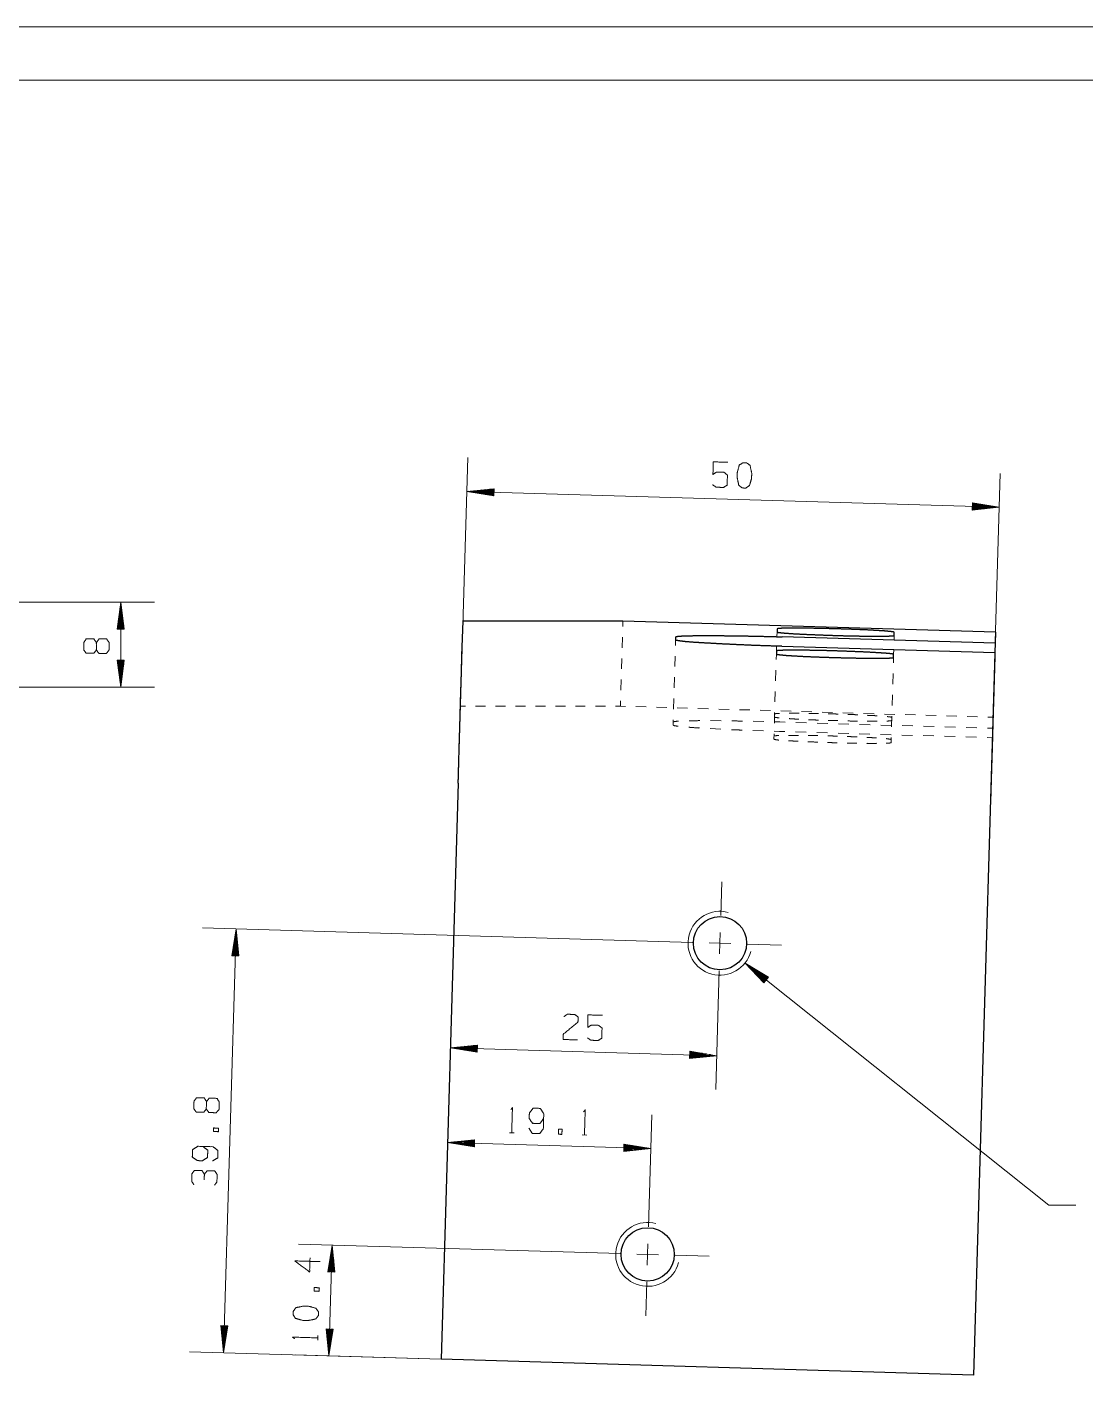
# Model space of a CAD drawing. Header units: millimetres. Extents: x 0 to 420, y 0 to 297.
# Drawn here: x 226.8 to 326.1, y 170.4 to 297 of the extents above; entities that cross this region are included whole.
import ezdxf

# ---------------------------------------------------------------- set-up
doc = ezdxf.new("R2010")
doc.units = ezdxf.units.MM
doc.layers.add('1', color=7, linetype='Continuous', true_color=0xffffff)

msp = doc.modelspace()

# ---------------------------------------------------------------- linework, layer by layer
at = {"layer": '1', "color": 132, "linetype": 'Continuous', "lineweight": 18}
for p, q in [((420, 297), (0, 297)), ((415, 292), (25, 292))]:
    msp.add_line(p, q, dxfattribs=at)
at = {"layer": '1', "color": 13, "linetype": 'Continuous', "lineweight": 18}
for p, q in [((267.29, 225.99), (268.19, 256.56)), ((317.26, 224.5), (318.17, 255.07)), ((270.65, 253.64), (268.1, 253.38)), ((268.1, 253.38), (270.63, 252.97)), ((268.1, 253.38), (318.08, 251.9)), ((270.64, 253.33), (268.29, 253.4)), ((270.64, 253.28), (268.29, 253.35)), ((270.63, 253.23), (268.67, 253.29)), ((270.64, 253.38), (268.68, 253.44)), ((270.63, 253.18), (269.06, 253.23)), ((270.64, 253.43), (269.07, 253.48)), ((270.64, 253.48), (269.45, 253.52)), ((270.64, 253.53), (269.84, 253.56)), ((270.65, 253.59), (270.23, 253.6)), ((270.65, 253.64), (270.62, 253.64)), ((270.65, 253.64), (270.62, 253.64)), ((270.63, 252.97), (270.65, 253.64)), ((270.63, 253.13), (269.44, 253.16)), ((270.63, 253.08), (269.83, 253.1)), ((270.63, 253.03), (270.21, 253.04)), ((270.63, 252.98), (270.6, 252.98)), ((270.63, 252.98), (270.6, 252.98)), ((315.55, 252.31), (315.53, 251.64)), ((315.54, 252.2), (316.35, 252.18)), ((315.54, 252.15), (316.73, 252.12)), ((315.54, 252.1), (317.12, 252.05)), ((315.54, 252.05), (317.5, 251.99)), ((315.54, 252), (317.88, 251.93)), ((315.54, 251.95), (317.88, 251.88)), ((318.08, 251.9), (315.55, 252.31)), ((315.55, 252.3), (315.58, 252.3)), ((315.55, 252.3), (315.58, 252.3)), ((315.55, 252.25), (315.96, 252.24)), ((315.53, 251.64), (318.08, 251.9)), ((315.53, 251.85), (317.11, 251.8)), ((315.53, 251.8), (316.72, 251.76)), ((315.53, 251.75), (316.33, 251.72)), ((315.53, 251.69), (315.95, 251.68)), ((315.53, 251.64), (315.56, 251.64)), ((315.53, 251.64), (315.56, 251.64)), ((315.54, 251.9), (317.5, 251.84)), ((222.89, 242.99), (238.78, 242.99)), ((235.61, 242.99), (235.27, 240.45)), ((235.48, 240.45), (235.48, 242.02)), ((235.53, 240.45), (235.53, 242.41)), ((235.58, 240.45), (235.58, 242.79)), ((235.94, 240.45), (235.61, 242.99)), ((235.61, 242.99), (235.61, 234.99)), ((235.63, 240.45), (235.63, 242.79)), ((235.68, 240.45), (235.68, 242.41)), ((235.74, 240.45), (235.74, 242.02)), ((235.33, 240.45), (235.33, 240.87)), ((235.38, 240.45), (235.38, 241.25)), ((235.43, 240.45), (235.43, 241.64)), ((235.79, 240.45), (235.79, 241.64)), ((235.84, 240.45), (235.84, 241.25)), ((235.89, 240.45), (235.89, 240.87)), ((235.27, 240.45), (235.94, 240.45)), ((235.28, 240.45), (235.28, 240.48)), ((235.28, 240.45), (235.28, 240.48)), ((235.94, 240.45), (235.94, 240.48)), ((235.94, 240.45), (235.94, 240.48)), ((235.27, 237.53), (235.61, 234.99)), ((235.94, 237.53), (235.27, 237.53)), ((235.28, 237.53), (235.28, 237.5)), ((235.28, 237.53), (235.28, 237.5)), ((235.33, 237.53), (235.33, 237.11)), ((235.38, 237.53), (235.38, 236.72)), ((235.43, 237.53), (235.43, 236.34)), ((235.48, 237.53), (235.48, 235.95)), ((235.53, 237.53), (235.53, 235.57)), ((235.58, 237.53), (235.58, 235.18)), ((235.61, 234.99), (235.94, 237.53)), ((235.63, 237.53), (235.63, 235.18)), ((235.68, 237.53), (235.68, 235.57)), ((235.74, 237.53), (235.74, 235.95)), ((235.79, 237.53), (235.79, 236.34)), ((235.84, 237.53), (235.84, 236.72)), ((235.89, 237.53), (235.89, 237.11)), ((235.94, 237.53), (235.94, 237.5)), ((235.94, 237.53), (235.94, 237.5)), ((222.89, 234.99), (238.78, 234.99)), ((286.1, 211.13), (243.27, 212.4)), ((246.44, 212.3), (245.26, 172.5)), ((246.44, 212.3), (246.03, 209.78)), ((246.29, 209.77), (246.35, 211.73)), ((246.34, 209.77), (246.41, 212.11)), ((246.39, 209.77), (246.46, 212.11)), ((246.7, 209.76), (246.44, 212.3)), ((246.44, 209.76), (246.5, 211.72)), ((246.08, 209.77), (246.1, 210.19)), ((246.13, 209.77), (246.16, 210.58)), ((246.19, 209.77), (246.22, 210.96)), ((246.24, 209.77), (246.28, 211.34)), ((246.49, 209.76), (246.54, 211.34)), ((246.54, 209.76), (246.58, 210.95)), ((246.59, 209.76), (246.62, 210.56)), ((246.64, 209.76), (246.66, 210.18)), ((246.03, 209.78), (246.03, 209.81)), ((246.03, 209.78), (246.03, 209.81)), ((246.03, 209.78), (246.7, 209.76)), ((246.69, 209.76), (246.69, 209.79)), ((246.69, 209.76), (246.69, 209.79)), ((296.4, 207.76), (294.21, 209.09)), ((294.21, 209.09), (295.99, 207.24)), ((294.21, 209.09), (322.73, 186.35)), ((296.18, 207.48), (294.34, 208.95)), ((296.21, 207.52), (294.38, 208.99)), ((296.15, 207.44), (294.61, 208.67)), ((296.24, 207.56), (294.71, 208.79)), ((296.12, 207.4), (294.88, 208.39)), ((296.27, 207.6), (295.04, 208.58)), ((296.08, 207.36), (295.15, 208.11)), ((296.31, 207.64), (295.38, 208.38)), ((296.05, 207.32), (295.42, 207.83)), ((296.34, 207.68), (295.71, 208.18)), ((295.99, 207.24), (296.4, 207.76)), ((296.37, 207.72), (296.04, 207.98)), ((296.4, 207.76), (296.38, 207.78)), ((296.4, 207.76), (296.38, 207.78)), ((296.02, 207.28), (295.69, 207.54)), ((295.99, 207.24), (295.96, 207.26)), ((295.99, 207.24), (295.96, 207.26)), ((291.69, 205.19), (291.46, 197.23)), ((269.1, 201.4), (266.55, 201.14)), ((269.09, 201.25), (267.9, 201.28)), ((269.09, 201.3), (268.29, 201.32)), ((269.1, 201.35), (268.68, 201.36)), ((269.1, 201.4), (269.06, 201.4)), ((269.1, 201.4), (269.06, 201.4)), ((269.08, 200.73), (269.1, 201.4)), ((266.55, 201.14), (269.08, 200.73)), ((291.55, 200.4), (266.55, 201.14)), ((269.09, 201.09), (266.74, 201.16)), ((269.09, 201.04), (266.74, 201.11)), ((269.08, 200.99), (267.12, 201.05)), ((269.09, 201.14), (267.13, 201.2)), ((269.08, 200.94), (267.51, 200.99)), ((269.09, 201.2), (267.52, 201.24)), ((269.08, 200.89), (267.89, 200.93)), ((269.08, 200.84), (268.28, 200.86)), ((269.08, 200.79), (268.66, 200.8)), ((269.08, 200.74), (269.05, 200.74)), ((269.08, 200.74), (269.05, 200.74)), ((289.02, 200.81), (289, 200.14)), ((289, 200.14), (291.55, 200.4)), ((289, 200.2), (289.42, 200.19)), ((289, 200.15), (289.03, 200.15)), ((289, 200.15), (289.03, 200.15)), ((289.01, 200.55), (290.97, 200.5)), ((289.01, 200.5), (291.36, 200.43)), ((289.01, 200.45), (291.36, 200.38)), ((289.01, 200.4), (290.97, 200.34)), ((289.01, 200.35), (290.58, 200.3)), ((289.01, 200.3), (290.2, 200.26)), ((289.01, 200.25), (289.81, 200.22)), ((289.02, 200.81), (289.05, 200.81)), ((289.02, 200.81), (289.05, 200.81)), ((291.55, 200.4), (289.02, 200.81)), ((289.02, 200.76), (289.44, 200.74)), ((289.02, 200.71), (289.82, 200.68)), ((289.02, 200.65), (290.21, 200.62)), ((289.02, 200.6), (290.59, 200.56)), ((285.24, 187.5), (285.46, 194.85)), ((268.83, 192.5), (266.28, 192.24)), ((268.83, 192.44), (268.41, 192.46)), ((268.83, 192.49), (268.8, 192.49)), ((268.83, 192.49), (268.8, 192.49)), ((268.81, 191.83), (268.83, 192.5)), ((266.28, 192.24), (268.81, 191.83)), ((285.37, 191.67), (266.28, 192.24)), ((268.82, 192.19), (266.48, 192.26)), ((268.82, 192.14), (266.48, 192.21)), ((268.82, 192.24), (266.86, 192.3)), ((268.82, 192.09), (266.86, 192.15)), ((268.82, 192.04), (267.24, 192.08)), ((268.83, 192.29), (267.25, 192.34)), ((268.82, 191.99), (267.63, 192.02)), ((268.83, 192.34), (267.64, 192.38)), ((268.82, 191.93), (268.01, 191.96)), ((268.83, 192.39), (268.03, 192.42)), ((268.81, 191.88), (268.4, 191.9)), ((268.81, 191.83), (268.78, 191.83)), ((268.81, 191.83), (268.78, 191.83)), ((282.84, 192.08), (282.82, 191.41)), ((282.82, 191.41), (285.37, 191.67)), ((282.82, 191.57), (284.01, 191.53)), ((282.82, 191.52), (283.63, 191.5)), ((282.82, 191.47), (283.24, 191.46)), ((282.82, 191.42), (282.85, 191.42)), ((282.82, 191.42), (282.85, 191.42)), ((282.83, 191.87), (284.41, 191.83)), ((282.83, 191.82), (284.79, 191.77)), ((282.83, 191.77), (285.18, 191.7)), ((282.83, 191.72), (285.18, 191.65)), ((282.83, 191.67), (284.79, 191.61)), ((282.83, 191.62), (284.4, 191.57)), ((282.84, 192.08), (282.87, 192.08)), ((282.84, 192.08), (282.87, 192.08)), ((285.37, 191.67), (282.84, 192.08)), ((282.84, 192.03), (283.26, 192.01)), ((282.84, 191.98), (283.64, 191.95)), ((282.84, 191.93), (284.02, 191.89)), ((322.73, 186.35), (325.27, 186.35)), ((279.31, 181.91), (252.29, 182.71)), ((255.46, 182.61), (255.05, 180.09)), ((255.46, 182.61), (255.15, 172.21)), ((255.36, 180.08), (255.43, 182.42)), ((255.41, 180.07), (255.48, 182.42)), ((255.72, 180.07), (255.46, 182.61)), ((255.21, 180.08), (255.24, 181.27)), ((255.26, 180.08), (255.31, 181.65)), ((255.31, 180.08), (255.37, 182.04)), ((255.46, 180.07), (255.52, 182.03)), ((255.51, 180.07), (255.56, 181.65)), ((255.56, 180.07), (255.6, 181.26)), ((255.05, 180.09), (255.72, 180.07)), ((255.06, 180.08), (255.06, 180.12)), ((255.06, 180.08), (255.06, 180.12)), ((255.11, 180.08), (255.12, 180.5)), ((255.16, 180.08), (255.18, 180.89)), ((255.61, 180.07), (255.64, 180.87)), ((255.66, 180.07), (255.68, 180.48)), ((255.72, 180.07), (255.72, 180.1)), ((255.72, 180.07), (255.72, 180.1)), ((245, 175.05), (245, 175.02)), ((245, 175.05), (245, 175.02)), ((245, 175.05), (245.26, 172.5)), ((245.67, 175.03), (245, 175.05)), ((245.05, 175.05), (245.04, 174.63)), ((245.1, 175.05), (245.08, 174.24)), ((245.16, 175.04), (245.12, 173.85)), ((245.21, 175.04), (245.16, 173.47)), ((245.26, 175.04), (245.2, 173.08)), ((245.31, 175.04), (245.24, 172.69)), ((245.26, 172.5), (245.67, 175.03)), ((245.36, 175.04), (245.29, 172.69)), ((245.41, 175.04), (245.35, 173.08)), ((245.46, 175.03), (245.41, 173.46)), ((245.51, 175.03), (245.48, 173.84)), ((245.56, 175.03), (245.54, 174.23)), ((245.61, 175.03), (245.6, 174.61)), ((245.66, 175.03), (245.66, 175)), ((245.66, 175.03), (245.66, 175)), ((254.89, 174.75), (255.15, 172.21)), ((255.56, 174.73), (254.89, 174.75)), ((254.9, 174.75), (254.9, 174.72)), ((254.9, 174.75), (254.9, 174.72)), ((254.95, 174.75), (254.94, 174.34)), ((255, 174.75), (254.97, 173.95)), ((255.05, 174.75), (255.01, 173.56)), ((255.1, 174.75), (255.05, 173.17)), ((255.15, 174.75), (255.09, 172.79)), ((255.2, 174.75), (255.13, 172.4)), ((255.15, 172.21), (255.56, 174.73)), ((255.25, 174.74), (255.18, 172.4)), ((255.3, 174.74), (255.25, 172.78)), ((255.35, 174.74), (255.31, 173.17)), ((255.41, 174.74), (255.37, 173.55)), ((255.46, 174.74), (255.43, 173.93)), ((255.51, 174.74), (255.49, 174.32)), ((255.56, 174.73), (255.56, 174.7)), ((255.56, 174.73), (255.56, 174.7)), ((265.68, 171.89), (242.08, 172.59)), ((265.68, 171.89), (251.98, 172.3))]:
    msp.add_line(p, q, dxfattribs=at)
at = {"layer": '1', "color": 30, "linetype": 'Continuous', "lineweight": 25}
for p, q in [((267.64, 237.98), (267.74, 241.21)), ((282.74, 241.21), (267.74, 241.21)), ((317.73, 240.17), (282.74, 241.21)), ((287.7, 239.73), (287.69, 239.43)), ((297.23, 240.48), (297.22, 240.19)), ((317.7, 239.14), (297.71, 239.73)), ((308.21, 239.86), (308.22, 240.16)), ((317.73, 240.17), (317.7, 239.14)), ((297.17, 238.41), (297.16, 238.11)), ((297.68, 238.84), (317.67, 238.25)), ((308.15, 237.79), (308.16, 238.08)), ((317.67, 238.25), (317.62, 236.49)), ((317.7, 239.14), (317.67, 238.25)), ((267.29, 225.99), (265.68, 171.89)), ((317.26, 224.5), (315.66, 170.41)), ((315.66, 170.41), (265.68, 171.89))]:
    msp.add_line(p, q, dxfattribs=at)
at = {"layer": '1', "color": 43, "linetype": 'Continuous', "lineweight": 18}
for p, q in [((282.73, 240.71), (282.74, 241.21)), ((282.67, 238.71), (282.7, 239.71)), ((287.69, 239.43), (287.68, 238.93)), ((297.22, 240.19), (297.21, 239.74)), ((308.21, 239.86), (308.2, 239.42)), ((297.16, 238.11), (297.14, 237.61)), ((297.18, 238.85), (297.17, 238.41)), ((308.18, 238.53), (308.16, 238.08)), ((317.67, 238.25), (317.66, 237.81)), ((282.61, 236.72), (282.64, 237.71)), ((287.65, 237.93), (287.62, 236.93)), ((308.15, 237.79), (308.14, 237.29)), ((317.63, 236.93), (317.62, 236.49)), ((282.55, 234.72), (282.58, 235.72)), ((287.59, 235.94), (287.56, 234.94)), ((297.11, 236.61), (297.08, 235.61)), ((308.11, 236.29), (308.08, 235.29)), ((297.05, 234.61), (297.02, 233.62)), ((308.05, 234.29), (308.02, 233.29)), ((267.5, 233.22), (267.97, 233.22)), ((268.91, 233.22), (269.84, 233.22)), ((270.78, 233.22), (271.72, 233.22)), ((272.66, 233.22), (273.6, 233.22)), ((274.53, 233.22), (275.47, 233.22)), ((276.41, 233.22), (277.35, 233.22)), ((278.29, 233.22), (279.22, 233.22)), ((280.16, 233.22), (281.1, 233.22)), ((282.04, 233.22), (282.51, 233.22)), ((282.51, 233.22), (282.52, 233.72)), ((282.99, 233.2), (282.51, 233.22)), ((284.94, 233.15), (283.96, 233.18)), ((286.88, 233.09), (285.91, 233.12)), ((287.53, 233.94), (287.5, 232.94)), ((288.82, 233.03), (287.85, 233.06)), ((290.77, 232.97), (289.79, 233)), ((292.71, 232.92), (291.74, 232.94)), ((287.47, 231.94), (287.46, 231.44)), ((291.96, 231.85), (290.96, 231.86)), ((294.65, 232.86), (293.68, 232.89)), ((295.97, 231.78), (294.97, 231.8)), ((296.6, 232.8), (295.63, 232.83)), ((296.99, 232.62), (296.97, 231.62)), ((297.47, 231.74), (296.97, 231.75)), ((297.47, 231.74), (297.97, 231.72)), ((298.54, 232.74), (297.57, 232.77)), ((298.97, 231.69), (299.97, 231.66)), ((300.48, 232.68), (299.51, 232.71)), ((302.43, 232.63), (301.46, 232.66)), ((304.37, 232.57), (303.4, 232.6)), ((306.32, 232.51), (305.34, 232.54)), ((308.26, 232.45), (307.29, 232.48)), ((307.99, 232.29), (307.96, 231.29)), ((310.2, 232.4), (309.23, 232.43)), ((312.15, 232.34), (311.17, 232.37)), ((314.09, 232.28), (313.12, 232.31)), ((316.03, 232.22), (315.06, 232.25)), ((317.49, 232.18), (317.01, 232.19)), ((290.94, 231.11), (291.94, 231.06)), ((294.94, 230.93), (295.94, 230.89)), ((296.94, 230.62), (296.92, 230.12)), ((296.94, 230.86), (297.44, 230.85)), ((297.94, 230.83), (297.44, 230.85)), ((299.94, 230.77), (298.94, 230.8)), ((301.94, 230.71), (300.94, 230.74)), ((300.97, 231.63), (301.97, 231.6)), ((303.94, 230.65), (302.94, 230.68)), ((302.97, 231.57), (303.97, 231.54)), ((305.94, 230.59), (304.94, 230.62)), ((304.97, 231.51), (305.97, 231.48)), ((307.94, 230.53), (306.94, 230.56)), ((306.96, 231.45), (307.96, 231.42)), ((309.94, 230.48), (308.94, 230.5)), ((308.96, 231.39), (309.96, 231.36)), ((311.94, 230.42), (310.94, 230.45)), ((310.96, 231.34), (311.96, 231.31)), ((312.96, 231.28), (313.96, 231.25)), ((314.96, 231.22), (315.96, 231.19)), ((316.96, 231.16), (317.46, 231.14)), ((307.93, 230.29), (307.92, 229.79)), ((313.94, 230.36), (312.94, 230.39)), ((315.93, 230.3), (314.93, 230.33)), ((317.43, 230.25), (316.93, 230.27))]:
    msp.add_line(p, q, dxfattribs=at)
at = {"layer": '1', "color": 252, "linetype": 'Continuous', "lineweight": 18}
for p, q in [((291.94, 213.55), (292.04, 216.72)), ((291.89, 211.96), (291.83, 209.95)), ((289.27, 211.03), (286.1, 211.13)), ((292.87, 210.93), (290.86, 210.99)), ((294.45, 210.88), (297.63, 210.79)), ((291.79, 208.37), (291.69, 205.19)), ((285.15, 184.32), (285.24, 187.5)), ((285.1, 182.74), (285.04, 180.73)), ((282.48, 181.81), (279.31, 181.91)), ((286.08, 181.71), (284.07, 181.76)), ((287.66, 181.66), (290.84, 181.56)), ((285, 179.15), (284.9, 175.97))]:
    msp.add_line(p, q, dxfattribs=at)
at = {"layer": '1', "color": 95, "linetype": 'Continuous', "lineweight": 18}
for p, q in [((272.1, 193.16), (272.53, 193.15)), ((278.93, 192.96), (279.35, 192.94)), ((254.1, 173.69), (254.12, 174.11))]:
    msp.add_line(p, q, dxfattribs=at)
at = {"layer": '1', "color": 30, "linetype": 'Continuous', "lineweight": 25}
for centre in [(291.86, 210.96), (285.07, 181.74)]:
    msp.add_circle(centre, 2.5, dxfattribs=at)
at = {"layer": '1', "color": 30, "linetype": 'Continuous', "lineweight": 13}
for centre in [(291.86, 210.96), (285.07, 181.74)]:
    msp.add_arc(centre, 3, 75, 345, dxfattribs=at)
at = {"layer": '1', "color": 95, "linetype": 'Continuous', "lineweight": 18}
for points, knots in [([(291.17, 254.01), (291.5, 253.78), (292.19, 253.76), (292.53, 253.97), (292.56, 254.92), (292.23, 255.18), (291.54, 255.2), (291.2, 254.99), (291.23, 256.16), (292.59, 256.12)], [0, 0, 0.062226, 0.168344, 0.23057, 0.376815, 0.441263, 0.54738, 0.609607, 0.790487, 1, 1]), ([(294.29, 253.7), (294.63, 253.94), (294.83, 254.63), (294.84, 255.11), (294.68, 255.84), (294.36, 256.07), (294.02, 256.08), (293.68, 255.87), (293.48, 255.15), (293.48, 254.67), (293.62, 253.97), (293.95, 253.71), (294.29, 253.7)], [0, 0, 0.067529, 0.183975, 0.260586, 0.380944, 0.446141, 0.500305, 0.565504, 0.685863, 0.762529, 0.87831, 0.945836, 1, 1]), ([(233.32, 238.5), (233.09, 238.19), (232.37, 238.19), (232.14, 238.5), (232.14, 239.19), (232.37, 239.53), (233.09, 239.53), (233.32, 239.19), (233.32, 238.5), (233.57, 238.17), (234.27, 238.17), (234.52, 238.5), (234.52, 239.19), (234.29, 239.53), (233.57, 239.53), (233.32, 239.19)], [0, 0, 0.047574, 0.136085, 0.183659, 0.267814, 0.317166, 0.405677, 0.455028, 0.539183, 0.590297, 0.675755, 0.726868, 0.811024, 0.860375, 0.948886, 1, 1]), ([(277.21, 204.07), (277.53, 204.29), (278.22, 204.27), (278.55, 204.03), (278.53, 203.56), (277.14, 202.4), (277.14, 201.92), (278.48, 201.88)], [0, 0, 0.069694, 0.192978, 0.265277, 0.350229, 0.674742, 0.759754, 1, 1]), ([(279.41, 202.08), (279.74, 201.85), (280.42, 201.82), (280.77, 202.04), (280.79, 202.99), (280.47, 203.25), (279.78, 203.27), (279.44, 203.05), (279.47, 204.23), (280.83, 204.19)], [0, 0, 0.062227, 0.168341, 0.230572, 0.376814, 0.441264, 0.547382, 0.609609, 0.79049, 1, 1]), ([(243.64, 195.4), (243.41, 195.09), (242.68, 195.11), (242.47, 195.43), (242.49, 196.12), (242.72, 196.45), (243.45, 196.43), (243.66, 196.09), (243.64, 195.4), (243.88, 195.06), (244.58, 195.04), (244.84, 195.36), (244.86, 196.05), (244.65, 196.39), (243.92, 196.42), (243.66, 196.09)], [0, 0, 0.047572, 0.136084, 0.183658, 0.267813, 0.317164, 0.405677, 0.455026, 0.539184, 0.590296, 0.675756, 0.726867, 0.811025, 0.860374, 0.948887, 1, 1]), ([(272.24, 195.33), (272.38, 195.53), (272.31, 193.15)], [0, 0, 0.093489, 1, 1]), ([(273.93, 193.58), (274.24, 193.1), (274.93, 193.08), (275.28, 193.54), (275.32, 194.96), (275, 195.45), (274.31, 195.47), (273.97, 195), (273.94, 194.53), (274.26, 194.05), (274.95, 194.02), (275.3, 194.49)], [0, 0, 0.076856, 0.169526, 0.247729, 0.439296, 0.517502, 0.610169, 0.687027, 0.750927, 0.82913, 0.921798, 1, 1]), ([(279.06, 195.13), (279.21, 195.32), (279.14, 192.95)], [0, 0, 0.093484, 1, 1]), ([(244.78, 193.26), (244.79, 193.6), (244.32, 193.61), (244.31, 193.28), (244.78, 193.26)], [0, 0, 0.207085, 0.499994, 0.707092, 1, 1]), ([(276.69, 193.02), (277.02, 193.01), (277.04, 193.49), (276.7, 193.5), (276.69, 193.02)], [0, 0, 0.207083, 0.5, 0.707083, 1, 1]), ([(244.22, 190.51), (244.71, 190.81), (244.73, 191.5), (244.26, 191.85), (242.84, 191.89), (242.35, 191.57), (242.33, 190.88), (242.8, 190.55), (243.27, 190.52), (243.76, 190.84), (243.78, 191.53), (243.31, 191.88)], [0, 0, 0.076856, 0.169523, 0.247727, 0.439294, 0.517497, 0.610167, 0.687023, 0.750922, 0.829126, 0.921796, 1, 1]), ([(243.46, 189.26), (243.25, 189.6), (242.52, 189.63), (242.29, 189.3), (242.27, 188.61), (242.48, 188.27)], [0, 0, 0.153875, 0.429848, 0.583729, 0.846122, 1, 1]), ([(244.41, 188.23), (244.64, 188.54), (244.66, 189.23), (244.45, 189.57), (243.72, 189.59), (243.46, 189.26), (243.45, 188.75)], [0, 0, 0.124122, 0.343693, 0.472451, 0.703378, 0.836728, 1, 1]), ([(253.38, 181.42), (253.34, 180.08), (251.95, 181.13), (254.32, 181.06)], [0, 0, 0.245871, 0.565296, 1, 1]), ([(254.24, 178.27), (254.25, 178.61), (253.77, 178.62), (253.76, 178.29), (254.24, 178.27)], [0, 0, 0.207088, 0.5, 0.707088, 1, 1]), ([(254.18, 176.33), (253.94, 176.68), (253.25, 176.87), (252.77, 176.89), (252.04, 176.73), (251.81, 176.4), (251.8, 176.07), (252.01, 175.73), (252.73, 175.53), (253.21, 175.53), (253.91, 175.67), (254.17, 176), (254.18, 176.33)], [0, 0, 0.067525, 0.18397, 0.260584, 0.380942, 0.446141, 0.500304, 0.565504, 0.685863, 0.762528, 0.878309, 0.945833, 1, 1]), ([(251.93, 173.82), (251.74, 173.97), (254.11, 173.9)], [0, 0, 0.093494, 1, 1])]:
    msp.add_open_spline(points, degree=1, knots=knots, dxfattribs=at)
at = {"layer": '1', "color": 30, "linetype": 'Continuous', "lineweight": 25}
for points, knots in [([(308.22, 240.16), (308.12, 240.19), (307.81, 240.23), (307.3, 240.28), (306.62, 240.32), (305.78, 240.37), (304.83, 240.41), (303.8, 240.45), (302.73, 240.48), (301.66, 240.51), (300.63, 240.53), (299.68, 240.55), (298.84, 240.55), (298.16, 240.55), (297.65, 240.53), (297.34, 240.51), (297.23, 240.48)], [0, 0, 0.01002, 0.038568, 0.084779, 0.146912, 0.222595, 0.308925, 0.402593, 0.5, 0.597407, 0.691074, 0.777406, 0.853089, 0.915222, 0.961432, 0.989979, 1, 1]), ([(297.68, 238.84), (296.26, 238.88), (294.86, 238.93), (293.53, 238.99), (292.28, 239.05), (291.14, 239.11), (290.13, 239.17), (289.28, 239.22), (288.59, 239.28), (288.1, 239.34), (287.79, 239.39), (287.69, 239.43)], [0, 0, 0.142095, 0.2813, 0.414784, 0.539834, 0.653904, 0.754683, 0.840121, 0.908494, 0.958437, 0.988998, 1, 1]), ([(287.7, 239.73), (287.8, 239.77), (288.11, 239.8), (288.61, 239.83), (289.29, 239.84), (290.15, 239.85), (291.16, 239.85), (292.3, 239.84), (293.55, 239.83), (294.89, 239.8), (296.28, 239.77), (297.71, 239.73)], [0, 0, 0.011003, 0.041564, 0.091505, 0.159879, 0.245319, 0.346095, 0.460166, 0.585214, 0.718699, 0.857905, 1, 1]), ([(297.22, 240.19), (297.32, 240.15), (297.64, 240.11), (298.14, 240.07), (298.83, 240.02), (299.66, 239.98), (300.61, 239.94), (301.64, 239.9), (302.71, 239.86), (303.79, 239.83), (304.82, 239.81), (305.77, 239.8), (306.6, 239.79), (307.29, 239.8), (307.79, 239.81), (308.11, 239.83), (308.21, 239.86)], [0, 0, 0.010018, 0.038567, 0.084777, 0.14691, 0.222594, 0.308926, 0.402592, 0.499999, 0.597406, 0.691074, 0.777405, 0.853088, 0.915221, 0.961432, 0.98998, 1, 1]), ([(297.16, 238.11), (297.26, 238.08), (297.57, 238.04), (298.08, 237.99), (298.76, 237.95), (299.6, 237.9), (300.55, 237.86), (301.58, 237.82), (302.65, 237.79), (303.72, 237.76), (304.76, 237.74), (305.71, 237.72), (306.54, 237.72), (307.22, 237.72), (307.73, 237.74), (308.05, 237.76), (308.15, 237.79)], [0, 0, 0.010019, 0.038568, 0.084778, 0.146911, 0.222595, 0.308927, 0.402593, 0.5, 0.597407, 0.691074, 0.777406, 0.853089, 0.915222, 0.961432, 0.989981, 1, 1]), ([(308.16, 238.08), (308.06, 238.12), (307.75, 238.16), (307.24, 238.2), (306.56, 238.24), (305.72, 238.29), (304.77, 238.33), (303.74, 238.37), (302.67, 238.41), (301.6, 238.44), (300.57, 238.46), (299.61, 238.47), (298.78, 238.48), (298.1, 238.47), (297.59, 238.46), (297.27, 238.44), (297.17, 238.41)], [0, 0, 0.010018, 0.038567, 0.084777, 0.14691, 0.222593, 0.308926, 0.402592, 0.499999, 0.597406, 0.691074, 0.777405, 0.853088, 0.915221, 0.961432, 0.98998, 1, 1]), ([(267.29, 225.99), (267.38, 229.3), (267.43, 230.88), (267.51, 233.72), (267.58, 235.95), (267.62, 237.41), (267.64, 237.98)], [0, 0, 0.276675, 0.408221, 0.644894, 0.831262, 0.952792, 1, 1]), ([(317.62, 236.49), (317.6, 235.93), (317.56, 234.47), (317.49, 232.24), (317.41, 229.4), (317.36, 227.82), (317.26, 224.5)], [0, 0, 0.04721, 0.168738, 0.355107, 0.59178, 0.723326, 1, 1])]:
    msp.add_open_spline(points, degree=1, knots=knots, dxfattribs=at)
at = {"layer": '1', "color": 43, "linetype": 'Continuous', "lineweight": 18}
for points, knots in [([(287.96, 231.81), (287.87, 231.81), (287.57, 231.77), (287.46, 231.74)], [0, 0, 0.168703, 0.779981, 1, 1]), ([(289.96, 231.86), (289.91, 231.86), (289.06, 231.85), (288.96, 231.85)], [0, 0, 0.046828, 0.901195, 1, 1]), ([(293.96, 231.82), (293.32, 231.83), (292.96, 231.84)], [0, 0, 0.647846, 1, 1]), ([(297.43, 232.12), (297.4, 232.12), (297.09, 232.16), (296.98, 232.19)], [0, 0, 0.074351, 0.759518, 1, 1]), ([(296.99, 232.49), (297.1, 232.52), (297.41, 232.54), (297.45, 232.54)], [0, 0, 0.240466, 0.925624, 1, 1]), ([(299.26, 231.99), (298.59, 232.03), (298.35, 232.05)], [0, 0, 0.737059, 1, 1]), ([(298.36, 232.56), (298.6, 232.56), (299.28, 232.55)], [0, 0, 0.262943, 1, 1]), ([(301.1, 231.91), (300.37, 231.94), (300.18, 231.95)], [0, 0, 0.792894, 1, 1]), ([(300.2, 232.54), (300.39, 232.54), (301.12, 232.53)], [0, 0, 0.207116, 1, 1]), ([(302.93, 231.86), (302.48, 231.87), (302.02, 231.88)], [0, 0, 0.500002, 1, 1]), ([(302.03, 232.5), (302.49, 232.49), (302.95, 232.48)], [0, 0, 0.500002, 1, 1]), ([(304.77, 231.82), (304.58, 231.82), (303.85, 231.83)], [0, 0, 0.207093, 1, 1]), ([(303.87, 232.44), (304.6, 232.42), (304.79, 232.41)], [0, 0, 0.792889, 1, 1]), ([(306.61, 231.8), (306.36, 231.8), (305.69, 231.8)], [0, 0, 0.262921, 1, 1]), ([(305.7, 232.36), (306.38, 232.33), (306.62, 232.31)], [0, 0, 0.737052, 1, 1]), ([(307.98, 231.87), (307.87, 231.84), (307.56, 231.82), (307.52, 231.82)], [0, 0, 0.240476, 0.925619, 1, 1]), ([(307.54, 232.24), (307.57, 232.24), (307.88, 232.2), (307.99, 232.16)], [0, 0, 0.0744, 0.759561, 1, 1]), ([(287.46, 231.44), (287.56, 231.39), (287.86, 231.34), (287.94, 231.33)], [0, 0, 0.220075, 0.831288, 1, 1]), ([(288.94, 231.24), (289.04, 231.23), (289.89, 231.17), (289.94, 231.17)], [0, 0, 0.098774, 0.953192, 1, 1]), ([(292.94, 231.01), (293.29, 231), (293.94, 230.97)], [0, 0, 0.352162, 1, 1]), ([(296.93, 230.42), (297.04, 230.44), (297.35, 230.47), (297.38, 230.47)], [0, 0, 0.240477, 0.92562, 1, 1]), ([(298.3, 230.48), (298.54, 230.48), (299.22, 230.48)], [0, 0, 0.262943, 1, 1]), ([(300.14, 230.47), (300.33, 230.47), (301.06, 230.45)], [0, 0, 0.207116, 1, 1]), ([(301.97, 230.43), (302.43, 230.42), (302.89, 230.4)], [0, 0, 0.49999, 1, 1]), ([(297.37, 230.04), (297.34, 230.04), (297.03, 230.08), (296.92, 230.12)], [0, 0, 0.074397, 0.759529, 1, 1]), ([(299.2, 229.92), (298.53, 229.96), (298.29, 229.97)], [0, 0, 0.737057, 1, 1]), ([(301.04, 229.84), (300.31, 229.87), (300.12, 229.88)], [0, 0, 0.792894, 1, 1]), ([(302.87, 229.78), (302.41, 229.79), (301.95, 229.81)], [0, 0, 0.500002, 1, 1]), ([(304.71, 229.74), (304.52, 229.74), (303.79, 229.76)], [0, 0, 0.207116, 1, 1]), ([(303.81, 230.37), (304.54, 230.34), (304.73, 230.33)], [0, 0, 0.792895, 1, 1]), ([(306.54, 229.73), (306.3, 229.72), (305.63, 229.73)], [0, 0, 0.262944, 1, 1]), ([(305.64, 230.29), (306.32, 230.25), (306.56, 230.24)], [0, 0, 0.737057, 1, 1]), ([(307.92, 229.79), (307.81, 229.76), (307.5, 229.74), (307.46, 229.74)], [0, 0, 0.240457, 0.925622, 1, 1]), ([(307.47, 230.17), (307.51, 230.16), (307.82, 230.12), (307.92, 230.09)], [0, 0, 0.074355, 0.759518, 1, 1])]:
    msp.add_open_spline(points, degree=1, knots=knots, dxfattribs=at)

doc.saveas('drawing.dxf')
